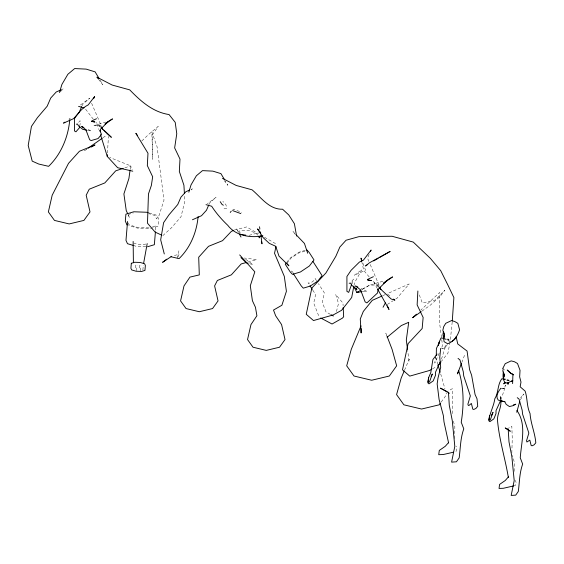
<?xml version="1.0" encoding="UTF-8"?>
<svg xmlns="http://www.w3.org/2000/svg" width="564" height="564" viewBox="0 0 564 564"><rect width="100%" height="100%" fill="white"/><g stroke="black" fill="none" stroke-linecap="round" stroke-linejoin="round"><path stroke-width="0.42" stroke-dasharray="2.82 2.11" d="M454.739 438.609L454.845 426.652L453.357 421.061M514.156 471.377L514.241 462.001L512.493 455.437M452.391 413.624L452.737 401.554L452.293 388.688L447.915 391.219M511.83 452.97L512.253 438.348L511.83 426.222L507.022 429M259.454 229.64L259.595 225.529L260.399 231.614M107.484 152.978L108.422 136.396M135.374 267.858L135.713 263.719M136.622 270.671L137.031 265.707M139.252 267.999L139.59 263.86M140.499 270.819L140.915 265.848M142.875 270.093L143.291 265.129M155.565 230.112L155.925 225.826L150.616 227.433M435.408 356.279L434.837 363.068L439.37 352.747M452.208 321.959L450.227 341.114M130.192 169.221L130.658 165.865L109.698 157.441M79.714 126.223L80.426 122.275L80.053 120.696L77.91 123.248M353.973 285.546L354.46 282.98L361.919 269.627L354.241 275.288L365.578 270.234L362.518 262.182M450.065 341.974L447.943 353.078L441.549 361.164M177.35 258.368L179.07 249.993M336.44 311.511L338.513 303.495L335.756 294.627L342.982 303.094L343.109 305.66M455.987 451.616L456.861 448.535L456.05 446.096M351.873 283.77L353.614 279.067L351.048 282.127L352.112 283.466M461.761 362.581L464.806 354.509M177.921 257.015L179.063 254.308L172.584 255.95M404.529 370.203L409.238 359.113L409.097 361.503L407.652 350.322M81.984 105.898L82.633 104.403L89.739 98.207L79.27 105.849M209.025 204.365L209.66 202.892L216.061 197.315L207.348 203.674M441.816 347.191L442.514 345.605L439.737 324.067L439.744 292.455L420.836 310.08M369.131 254.434L367.481 258.108L368.856 261.329M441.457 359.092L445.927 345.175L443.974 348.404L441.697 348.46M500.888 399.932L505.837 385.205L503.99 388.251L500.423 388.328L504.251 388.335L501.727 388.258M520.29 400.045L523.625 393.996L520.614 397.789M441.182 402.097L446.547 394.617L446.089 392.974M286.829 262.253L289.924 258.213L298.857 252.242L305.251 250.346M286.829 263.515L290.869 258.234L298.652 253.032L305.603 250.966M447.442 344.484L444.249 348.503L441.809 348.496M141.797 141L148.593 134.465L158.216 126.442L152.188 135.12L152.738 159.281L151.822 131.856L157.074 146.753L164.011 200.107L158.999 215.603L156.503 218.874L155.015 215.526L148.522 213.587M60.038 91.995L63.387 88.795L61.004 89.859M191.175 189.962L192.345 188.841L190.914 189.483M162.806 235.667L171.548 227.701L181.023 216.696L184.872 201.115L184.52 195.271M232.467 210.231L233.7 209.322L241.787 212.29M68.956 119.124L70.317 118.123M421.858 311.18L430.36 305.138L440.181 296.382L444.82 290.206L435.232 300.055L422.323 302.995L418.756 293.4M86.687 149.227L84.572 150.722L86.8 149.488M102.923 137.764L107.16 134.775M387.292 304.504L392.939 300.845M395.766 299.012L397.176 298.102L409.14 283.967L387.503 293.583M359.064 291.193L361.214 289.847M359.12 291.264L361.32 289.974M362.06 289.543L369.406 285.264L384.429 280.773M432.51 368.828L436.303 366.727M362.652 288.944L369.406 285.264L378.268 284.813L379.396 286.808M234.476 229.985L246.595 226.925L258.538 233.82M382.695 295.719L386.7 293.943M124.848 167.797L130.658 165.865L132.173 169.665M128.134 214.517L133.442 212.903M145.836 244.008L143.813 244.621L138.3 244.416L133.887 243.098M106.095 122.007L93.208 125.857L100.596 125.483L101.323 126.773M247.744 262.105L256.761 259.567L244.254 258.023M249.091 235.343L258.763 232.721M513.607 485.928L515.313 485.534L516.138 482.629L515.376 480.331M224.021 208.849L226.643 208.504L225.995 204.866L222.851 201.362M363.012 291.539L367.368 291.553L361.052 288.564M149.1 227.898L137.968 227.482L129.043 224.817L127.852 222.138M145.815 246.708L136.396 246.348L133.964 245.622M449.177 341.107L450.798 341.192M506.832 380.418L509.038 380.7M87.554 130.319L91.509 131.102L87.716 129.304M249.781 263.783L253.109 264.65L245.333 259.017M506.691 379.988L509.771 380.799M149.072 212.966L157.018 215.342L158.745 219.213L158.16 226.171L150.264 228.568L137.369 228.082L128.627 225.473M446.702 339.098L450.777 340.487M330.441 314.388L326.041 311.927L322.326 302.374L324.392 292.92L318.392 283.586M264.516 237.268L276.459 244.163M378.775 286.688L372.444 280.794M387.496 294.013L390.845 296.826M258.178 235.385L255.175 232.728L248.386 230.464L239.608 230.859L240.13 233.172M100.202 126.703L96.028 122.473M378.416 287.02L374.08 282.74L377.069 288.091M100.512 127.119L97.107 123.756L98.933 129.628M294.782 233.383L292.991 231.557L295.557 234.751M293.167 272.68L291.623 270.974L292.998 273.103M369.173 276.896L363.717 270.396L361.898 262.239M93.328 119.258L85.319 108.803M224.105 180.438L227.856 185.274L225.255 180.903M98.383 79.073L102.845 84.826L99.849 79.792M508.862 380.721L507.692 379.142L507.84 381.722M316.545 280.717L315.156 278.567L314.444 280.111L312.082 282.007L309.453 283.149L308.099 282.86L309.509 285.046M312.787 290.15L315.607 294.521L313.725 303.115L319.189 317.13M239.207 232.89L236.57 228.801L238.579 232.537M447.901 338.745L449.212 341.396L448.013 338.992L448.112 341.608M128.268 214.947L129.621 217.866L128.437 215.187M370.231 264.544L379.516 286.244M91.608 103.233L101.428 126.195M386.763 335.524L385.825 333.091L386.615 335.587M504.435 369.42L504.66 370.083M435.662 357.118L437.925 364.682M440.703 373.925L444.94 388.85M500.832 399.58L500.642 395.442L500.917 400.884M500.818 399.411L500.67 397.197L500.733 399.636"/><path stroke-width="0.85" d="M361.242 328.615L361.101 332.993L360.283 318.97L363.308 311.441L372.275 300.351L381.891 296.079M512.62 383.619L512.902 374.841M259.236 236.224L259.186 237.867L259.525 236.274M417.868 290.996L417.134 304.905L423.141 317.469L422.161 328.537L408.11 343.617L402.492 369.857L409.76 376.118L429.479 370.506L431.756 369.251M132.78 171.188L117.643 167.712L107.28 156.468L107.379 154.719M127.556 221.469L125.983 240.342L127.471 243.69L133.153 245.382M155.424 231.832L154.353 244.698L147.528 246.771M452.286 321.085L453.886 297.573L447.879 285.01L440.724 270.692L430.36 258.354L413.264 242.09L392.114 236.267L358.944 236.647L346.063 240.229L339.866 247.046L335.869 256.26L325.914 272.969L311.857 288.049L306.238 314.289L313.506 320.549L333.225 314.938L341.572 310.313L351.689 297.503L353.811 286.399M440.674 348.39L439.772 357.505L440.695 367.375L437.995 378.077L437.156 383.922L439.081 399.418L443.353 415.597L443.995 421.858L448.599 442.973M443.981 338.076L444.361 334.614L443.438 331.428L442.959 334.396L444.108 341.692L447.682 343.751C454.055 341.622 457.615 335.82 459.589 329.736L457.834 323.32L454.753 321.543L451.567 320.571L445.729 323.313L443.713 326.669L442.825 330.292L444.361 334.614L443.727 338.668L446.025 339.26M504.068 376.646L504.251 375.018L503.596 372.762M437.044 354.079L432.891 359.55L430.79 372.628L428.675 377.499L427.977 382.998L428.964 383.873L433.215 380.897L435.486 375.3L435.521 372.155L440.061 362.166M504.329 379.375L501.847 378.747C497.356 384.648 498.668 392.629 494.825 398.748C493.761 406.425 489.559 413.193 488.91 420.857L489.841 421.682L493.852 418.876L495.996 413.602L496.024 410.634L500.543 400.694M100.131 131.504L100.413 129.311L108.507 121.281L112.511 118.898L104.989 124.158L107.921 121.761M130.08 170.06L128.916 178.457L123.897 193.946L126.244 210.569L127.598 213.488M503.377 372.007C502.799 375.25 502.799 379.17 504.611 382.032L506.296 383.005L507.699 382.928L512.711 380.481M143.601 263.409L147.19 243.599M79.714 126.223L79.425 127.802L75.943 131.8L74.469 130.947L74.469 118.56C78.043 113.237 82.358 107.71 88.245 104.883L94.639 96.493L93.624 98.742M428.675 377.499L427.829 382.075L429.458 381.997L432.334 373.995L431.072 376.294M489.573 415.675L488.776 419.99L490.306 419.912L493.021 412.369L491.441 415.252M275.937 246.658L274.534 253.292L284.298 276.346L286.406 291.306L281.894 305.251L273.505 310.059L275.641 315.769L281.57 324.554L285.01 339.577L279.518 347.227L266.271 350.392L253.024 347.227L247.533 339.577L250.973 324.554L256.902 315.769L255.457 307.288L252.411 300.725L250.303 285.765L254.822 271.82L239.679 254.921M503.299 368.912L502.799 370.943L504.251 375.018L503.384 378.93L505.577 379.255M516.744 412.27L519.705 401.526M59.474 92.524L61.913 84.417L67.87 74.279L74.667 68.561L86.193 69.118L95.133 71.875L98.989 78.354M188.82 192.204L191.02 184.907L196.378 175.778L202.49 170.631L212.868 171.132L220.912 173.613L224.387 179.444M508.439 382.836L507.981 384.303L507.882 382.582M69.788 119.575C68.272 136.876 61.264 154.05 48.631 166.331L38.733 164.039L32.218 161.135L28.2 145.463L31.436 126.406L37.421 117.672L47.165 106.236L50.718 98.044L56.224 91.988L61.004 89.859M198.105 216.548C196.744 232.114 190.435 247.568 179.063 258.622L170.962 256.747M351.583 284.552L348.686 292.392L346.916 291.369L346.916 276.501L351.048 270.346L359.409 262.077L363.449 260.096L371.119 250.028L370.456 251.495M461.458 363.392L457.503 373.89L458.652 370.597C463.982 387.313 464.017 405.051 461.225 422.232L463.784 428.866C460.344 438.362 460.478 448.112 459.166 457.905L456.424 461.796L451.595 462.127L454.81 446.357L452.293 420.751L449.289 405.312L448.465 392.375M361.023 325.914L351.273 349.327L346.691 365.817L354.009 376.019L371.676 380.242L389.343 376.019L396.661 365.817L392.079 349.327L387.073 336.341M404.191 370.999L401.166 378.134L396.577 394.617L403.894 404.818L421.562 409.041L439.229 404.818L440.202 403.457M81.66 106.638L79.08 112.596L73.574 118.659L63.492 123.149L64.86 122.148M208.701 205.106L206.466 210.266L201.51 215.723L192.437 219.763M502.658 368.701L505.217 363.674L511.153 360.889L514.46 361.743L517.512 363.498L520.036 370.301L519.655 376.844L520.988 382.061L520.149 386.784L525.133 391.113C527.587 398.417 526.656 406.496 530.047 413.525C530.731 423.663 535.024 432.856 535.8 442.81L534.087 444.855L532.106 445.793L531.175 445.546L529.822 440.131L526.917 442.007L526.529 440.829L528.842 433.053L522.595 414.159L522.172 410.197L519.035 399.072L517.251 397.683M383.055 307.253L385.374 302.924M454.577 339.479L456.149 336.786L457.742 343.927L467.077 351.055L469.579 369.61L471.61 375.222L475.071 394.511L477.017 398.804L477.715 406.291L475.903 408.456L473.795 409.457L472.808 409.189L471.377 403.45L468.973 405.438L468.296 405.438L467.887 404.184L470.341 395.942L463.707 375.899L463.263 371.69L459.928 359.888L458.038 358.415M504.773 382.47L503.645 383.851L505.894 382.787M500.881 388.236C498.329 391.353 495.107 396.309 498.231 400.087L504.851 401.765L506.148 404.325L509.426 406.552L513.057 405.664L515.806 404.198L513.31 405.022M230.26 212.452L231.233 211.147M286.315 262.93L285.285 264.276L290.079 271.735L292.448 274.344L300.436 271.975L309.361 266.004L314.007 259.933L309.213 252.482L306.844 249.866M437.826 365.888L441.02 361.841M448.479 442.677L445.285 446.286L439.3 450.432L438.721 454.697L443.318 454.521L453.449 452.201M508.672 476.622L505.231 480.514L499.584 484.42L499.041 488.438L503.37 488.276L513.607 485.928M416.422 314.197L412.636 317.722L421.146 311.68M387.144 337.251L401.314 325.548L408.717 322.298L406.313 340L407.539 349.461M386.559 280.759L383.541 283.22L392.565 276.903L387.764 279.772L378.049 289.402L377.598 292.913L366.91 302.91L365.141 301.895L360.537 289.825L355.531 285.955L357.9 287.076M452.102 341.354L454.64 339.366M511.541 381.37L512.739 380.432M166.711 259.186L162.573 262.331L171.675 256.289M367.693 264.382L365.557 266.011L369.406 262.824L390.154 251.417L379.678 257.466M88.097 148.226L102.218 138.265M358.344 291.644L356.913 292.547L353.981 286.829M358.387 291.687L356.913 292.547L362.137 291.539M373.685 260.928L378.176 258.333M91.262 147.035L94.985 144.983L79.418 151.265L68.512 163.356L52.184 195.222L48.37 211.909L54.468 220.411L69.189 223.929L83.909 220.411L90.007 211.909L86.186 195.222L89.246 189.208L104.812 182.926L115.719 170.836L123.185 168.347M91.777 120.943L96.522 118.722M367.58 279.42L373.382 276.698M233.693 230.338L231.36 231.381L222.526 240.68L208.518 246.334L198.697 257.219L199.303 274.901L189.941 277.114L184.005 285.899L180.572 300.915L186.057 308.564L199.303 311.73L212.557 308.564L218.042 300.915L214.609 285.899L217.359 280.484L231.367 274.83L241.188 263.945L246.101 262.563M189.476 190.117L185.894 191.718L180.938 197.174L177.745 204.542L168.974 214.835L163.588 222.695L160.677 239.841L164.286 253.955M76.366 124.207L77.487 124.031L78.488 125.857L82.802 129.382L86.757 130.157M349.194 283.276L350.533 283.072L351.739 285.264L356.913 289.487L355.849 288.148M262.909 235.83C250.494 238.086 235.914 235.971 227.8 225.353C221.765 219.593 216.202 213.27 211.676 206.248L206.008 204.647M240.081 234.257L245.819 235.167M443.452 338.379L441.02 337.935L438.785 342.919L438.355 345.344L439.638 341.721L436.395 348.474L436.282 355.539M91.509 121.281L94.879 122L91.904 121.486M367.368 279.772L371.408 280.632L367.636 279.977M504.851 401.765L500.917 400.884L500.994 401.97L500.888 400.377M248.118 263.346L246.461 262.909L240.913 257.614M78.572 106.356L84.085 107.914M148.276 212.734L146.689 212.254L133.795 211.775L125.899 214.172L125.314 221.123L127.041 225.001M240.814 213.594L232.728 210.626M161.269 234.955L155.121 232.1L147.486 223.203L148.459 193.953L151.363 185.429L152.668 176.765L147.324 165.597L147.98 153.239L135.839 133.323L137.327 135.24M83.923 127.513L81.646 126.435L85.82 129.657L89.655 139.717L91.128 140.57L98.058 138.561L101.52 134.458L99.793 130.312M222.498 178.365L236.21 185.457L252.073 189.821C261.252 197.541 269.254 209.632 282.599 209.23L288.768 214.954L294.394 223.689L296.586 236.027M447.189 391.642L440.484 388.138L449.416 393.298M331.174 314.797L333.366 316.023M320.719 317.99L332.041 324.018L342.418 318.138L343.659 316.778L343.194 307.373M223.372 205.218L222.047 204.457L220.228 201.715M508.22 429.697L505.217 427.956L510.328 431.256L508.22 429.697L509.003 441.887L511.83 456.445L514.206 480.577L511.181 495.439L515.729 495.129L518.309 491.463C519.55 482.227 519.423 473.041 522.666 464.087L520.255 457.834C521.312 442.31 526.832 424.347 516.941 410.585M393.531 299.082L394.87 300.21L391.176 299.005L379.029 287.626M103.917 130.242L111.355 137.313L101.076 127.675M296.572 235.209L304.468 243.479L307.669 253.243M286.829 263.515L288.888 265.792L278.947 256.063L275.747 246.299L269.345 243.38L263.169 237.655L257.551 228.921L260.765 233.066M97.882 78.431L96.888 77.155L112.13 85.03L129.755 89.88C140.753 101.231 152.844 112.116 169.059 114.555L175.221 122.374L176.772 133.731L174.65 147.916L179.994 159.083L179.338 171.449L183.92 185.253L184.421 193.6M312.921 261.407L322.058 275.606L318.011 280.893L310.235 286.089L303.277 288.155L301.218 285.877L293.449 273.808M309.974 285.779L312.322 289.417M379.769 287.471L380.89 289.459L379.861 287.048M101.689 127.422L102.782 129.36L102.105 127.774M377.492 288.853L389.012 309.481L387.383 305.843M239.39 234.032L240.997 237.021M361.912 260.575L360.988 258.164L361.714 261.421M100.498 134.662L107.28 156.468M438.179 365.521L440.195 372.247M261.47 241.434L262.006 243.796L260.857 235.096M508.354 477.384C505.069 458.024 499.077 439.278 497.441 419.665C497.561 412.94 501.784 407.152 500.754 400.447M133.146 241.441L133.4 262.761M131.327 263.289L130.911 268.26L131.652 269.916L136.065 271.235L141.578 271.439L144.955 270.417L145.371 265.447L144.631 263.79L140.217 262.471L134.704 262.267L131.327 263.289M512.746 374.214L510.554 373.1L507.212 369.991L510.787 373.389L513.585 374.863L512.746 374.214"/></g></svg>
